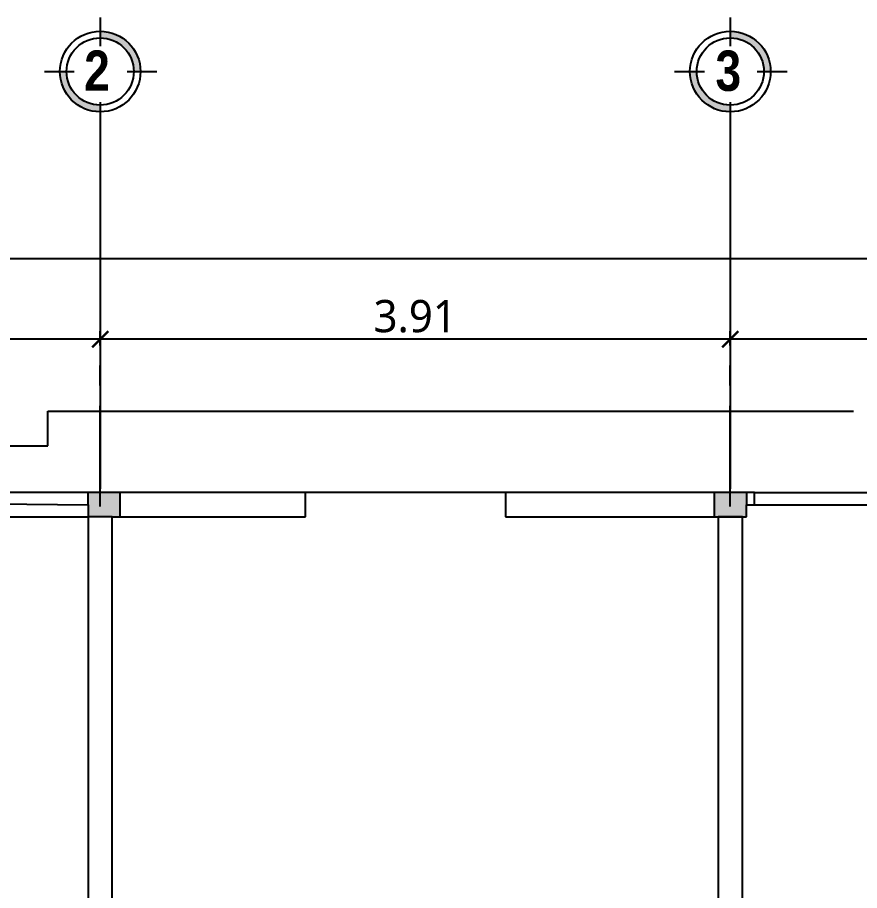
# Model space of a CAD drawing. Header units: metres. Extents: x 258817 to 259192, y 1878716 to 1878911.
# Drawn here: x 259011.48 to 259016.7, y 1878828.15 to 1878833.57 of the extents above; entities that cross this region are included whole.
import ezdxf

# ---------------------------------------------------------------- set-up
doc = ezdxf.new("R2010")
doc.units = ezdxf.units.M
doc.header["$MEASUREMENT"] = 0
for name, pattern in [('ACAD_ISO04W100', [30, 24, -3, 0, -3]), ('DASHED2', [0.375, 0.25, -0.125]), ('PHANTOM2', [1.25, 0.625, -0.125, 0.125, -0.125, 0.125, -0.125])]:
    doc.linetypes.add(name, pattern=pattern)
doc.layers.add('.3EJES', color=1, linetype='Continuous', lineweight=20)
for name, color, linetype in [('07-Ejes', 8, 'Continuous'), ('SectionCutEdges', 1, 'Continuous'), ('Vistas', 7, 'Continuous')]:
    doc.layers.add(name, color=color, linetype=linetype)
doc.styles.add('100 dani medio', font='trebuc.ttf', dxfattribs={"height": 2})
doc.styles.add('dani-100Textos', font='techb___.ttf', dxfattribs={"height": 0.25})
doc.dimstyles.new('A100', dxfattribs={"dimscale": 0, "dimtxt": 2.5, "dimasz": 1, "dimexe": 0.5, "dimexo": 0.625, "dimgap": 0.4, "dimtad": 1, "dimdsep": 46, "dimtxsty": '100 dani medio', "dimblk": 'ARCHTICK', "dimcen": 2.5, "dimclrd": 1, "dimclre": 1, "dimclrt": 3, "dimadec": 0, "dimazin": 0, "dimtfac": 1, "dimtmove": 1, "dimatfit": 3, "dimfxl": 1, "dimarcsym": 0})

# ---------------------------------------------------------------- blocks, each defined once
blk = doc.blocks.new('_ArchTick')
at = {"color": 0, "linetype": 'ByBlock', "const_width": 0.15}
blk.add_lwpolyline([(-0.5, -0.5), (0.5, 0.5)], dxfattribs=at)
blk = doc.blocks.new('*D161')
at = {"layer": 'Defpoints', "color": 0, "transparency": 16777216}
for p in [(259015.8996, 1878831.5721), (259015.8996, 1878830.4718), (259023.9496, 1878830.4718)]:
    blk.add_point(p, dxfattribs=at)
at = {"layer": 'Vistas', "color": 1, "linetype": 'PHANTOM2', "lineweight": -2, "transparency": 16777216}
for p, q in [((259015.8996, 1878830.5343), (259015.8996, 1878831.6221)), ((259023.9496, 1878830.5343), (259023.9496, 1878831.6221))]:
    blk.add_line(p, q, dxfattribs=at)
at = {"layer": 'Vistas', "color": 1, "lineweight": -2, "transparency": 16777216}
blk.add_line((259023.9496, 1878831.5721), (259015.8996, 1878831.5721), dxfattribs=at)
at = {"layer": 'Vistas', "color": 1, "lineweight": -2, "transparency": 16777216, "xscale": 0.1, "yscale": 0.1, "zscale": 0.1, "rotation": 180}
blk.add_blockref('_ArchTick', (259015.8996, 1878831.5721), dxfattribs=at)
at = {"layer": 'Vistas', "color": 1, "lineweight": -2, "transparency": 16777216, "xscale": 0.1, "yscale": 0.1, "zscale": 0.1}
blk.add_blockref('_ArchTick', (259023.9496, 1878831.5721), dxfattribs=at)
at = {"layer": 'Vistas', "color": 3, "transparency": 16777216, "insert": (259019.9246, 1878831.7138), "char_height": 0.2, "attachment_point": 5, "style": '100 dani medio'}
blk.add_mtext('8.05', dxfattribs=at)
blk = doc.blocks.new('*D162')
at = {"layer": 'Defpoints', "color": 0, "transparency": 16777216}
for p in [(259011.9896, 1878831.5721), (259011.9896, 1878830.4718), (259015.8996, 1878830.4718)]:
    blk.add_point(p, dxfattribs=at)
at = {"layer": 'Vistas', "color": 1, "linetype": 'PHANTOM2', "lineweight": -2, "transparency": 16777216}
for p, q in [((259011.9896, 1878830.5343), (259011.9896, 1878831.6221)), ((259015.8996, 1878830.5343), (259015.8996, 1878831.6221))]:
    blk.add_line(p, q, dxfattribs=at)
at = {"layer": 'Vistas', "color": 1, "lineweight": -2, "transparency": 16777216}
blk.add_line((259015.8996, 1878831.5721), (259011.9896, 1878831.5721), dxfattribs=at)
at = {"layer": 'Vistas', "color": 1, "lineweight": -2, "transparency": 16777216, "xscale": 0.1, "yscale": 0.1, "zscale": 0.1, "rotation": 180}
blk.add_blockref('_ArchTick', (259011.9896, 1878831.5721), dxfattribs=at)
at = {"layer": 'Vistas', "color": 1, "lineweight": -2, "transparency": 16777216, "xscale": 0.1, "yscale": 0.1, "zscale": 0.1}
blk.add_blockref('_ArchTick', (259015.8996, 1878831.5721), dxfattribs=at)
at = {"layer": 'Vistas', "color": 3, "transparency": 16777216, "insert": (259013.9446, 1878831.7141), "char_height": 0.2, "attachment_point": 5, "style": '100 dani medio'}
blk.add_mtext('3.91', dxfattribs=at)
blk = doc.blocks.new('*D163')
at = {"layer": 'Defpoints', "color": 0, "transparency": 16777216}
for p in [(259007.1196, 1878831.5721), (259007.1196, 1878830.4718), (259011.9896, 1878830.4718)]:
    blk.add_point(p, dxfattribs=at)
at = {"layer": 'Vistas', "color": 1, "linetype": 'PHANTOM2', "lineweight": -2, "transparency": 16777216}
for p, q in [((259007.1196, 1878830.5343), (259007.1196, 1878831.6221)), ((259011.9896, 1878830.5343), (259011.9896, 1878831.6221))]:
    blk.add_line(p, q, dxfattribs=at)
at = {"layer": 'Vistas', "color": 1, "lineweight": -2, "transparency": 16777216}
blk.add_line((259011.9896, 1878831.5721), (259007.1196, 1878831.5721), dxfattribs=at)
at = {"layer": 'Vistas', "color": 1, "lineweight": -2, "transparency": 16777216, "xscale": 0.1, "yscale": 0.1, "zscale": 0.1, "rotation": 180}
blk.add_blockref('_ArchTick', (259007.1196, 1878831.5721), dxfattribs=at)
at = {"layer": 'Vistas', "color": 1, "lineweight": -2, "transparency": 16777216, "xscale": 0.1, "yscale": 0.1, "zscale": 0.1}
blk.add_blockref('_ArchTick', (259011.9896, 1878831.5721), dxfattribs=at)
at = {"layer": 'Vistas', "color": 3, "transparency": 16777216, "insert": (259009.5546, 1878831.7138), "char_height": 0.2, "attachment_point": 5, "style": '100 dani medio'}
blk.add_mtext('4.87', dxfattribs=at)
blk = doc.blocks.new('*D164')
at = {"layer": 'Defpoints', "color": 0, "transparency": 16777216}
for p in [(259007.1196, 1878832.0706), (259007.1196, 1878831.3399), (259031.9696, 1878831.3399)]:
    blk.add_point(p, dxfattribs=at)
at = {"layer": 'Vistas', "color": 1, "linetype": 'PHANTOM2', "lineweight": -2, "transparency": 16777216}
for p, q in [((259007.1196, 1878831.4024), (259007.1196, 1878832.1206)), ((259031.9696, 1878831.4024), (259031.9696, 1878832.1206))]:
    blk.add_line(p, q, dxfattribs=at)
at = {"layer": 'Vistas', "color": 1, "lineweight": -2, "transparency": 16777216}
blk.add_line((259031.9696, 1878832.0706), (259007.1196, 1878832.0706), dxfattribs=at)
at = {"layer": 'Vistas', "color": 1, "lineweight": -2, "transparency": 16777216, "xscale": 0.1, "yscale": 0.1, "zscale": 0.1, "rotation": 180}
blk.add_blockref('_ArchTick', (259007.1196, 1878832.0706), dxfattribs=at)
at = {"layer": 'Vistas', "color": 1, "lineweight": -2, "transparency": 16777216, "xscale": 0.1, "yscale": 0.1, "zscale": 0.1}
blk.add_blockref('_ArchTick', (259031.9696, 1878832.0706), dxfattribs=at)
at = {"layer": 'Vistas', "color": 3, "transparency": 16777216, "insert": (259019.5446, 1878832.2123), "char_height": 0.2, "attachment_point": 5, "style": '100 dani medio'}
blk.add_mtext('24.85', dxfattribs=at)
blk = doc.blocks.new('eje numero')
at = {"layer": '07-Ejes'}
h = blk.add_hatch(color=1, dxfattribs=at)
h.dxf.hatch_style = 1
h.paths.add_polyline_path([(496.1157, 205.5492), (496.1157, 205.4992, -0.414214), (496.3657, 205.2492), (496.4157, 205.2492, 0.414214)])
h.paths.add_polyline_path([(495.8657, 205.2492), (495.8157, 205.2492, 0.414214), (496.1157, 204.9492), (496.1157, 204.9992, -0.414214)])
at = {"layer": '07-Ejes', "color": 1}
for points in [[(496.1157, 205.6513), (496.1157, 205.438)], [(495.7007, 205.2492), (495.9228, 205.2492)], [(496.3158, 205.2492), (496.5378, 205.2492)]]:
    blk.add_lwpolyline(points, dxfattribs=at)
for radius in [0.3, 0.25]:
    blk.add_circle((496.1157, 205.2492), radius, dxfattribs=at)
blk = doc.blocks.new('*U182')
at = {"color": 1, "linetype": 'ACAD_ISO04W100', "ltscale": 0.1}
blk.add_lwpolyline([(0, 0.7115), (0, -1.7112)], dxfattribs=at)
at = {"layer": '.3EJES', "xscale": 0.8340043413883207, "yscale": 0.8340043413883207, "zscale": 0.8340043413883207}
blk.add_blockref('eje numero', (-413.7626, -170.278), dxfattribs=at)
at = {"style": 'dani-100Textos'}
blk.add_attdef('1', (-0.0992, 0.781), '', height=0.25, dxfattribs=at)
blk = doc.blocks.new('*U168')
at = {"color": 1, "linetype": 'ACAD_ISO04W100', "ltscale": 0.1}
blk.add_lwpolyline([(0, 0.7115), (0, -1.7112)], dxfattribs=at)
at = {"layer": '.3EJES', "xscale": 0.8340043413883207, "yscale": 0.8340043413883207, "zscale": 0.8340043413883207}
blk.add_blockref('eje numero', (-413.7626, -170.278), dxfattribs=at)
at = {"style": 'dani-100Textos'}
blk.add_attdef('1', (-0.0918, 0.781), '', height=0.25, dxfattribs=at)

msp = doc.modelspace()

# ---------------------------------------------------------------- hatches: boundary and pattern name
at = {"layer": 'Vistas'}
h = msp.add_hatch(color=256, dxfattribs=at)
h.dxf.hatch_style = 1
h.paths.add_polyline_path([(259020.0496, 1878830.621), (259019.8496, 1878830.621), (259019.8496, 1878830.5448), (259019.8496, 1878830.471), (259020.0496, 1878830.471), (259020.0496, 1878830.5448)])
h.paths.add_polyline_path([(259024.0496, 1878830.621), (259023.8496, 1878830.621), (259023.8496, 1878830.5448), (259023.8496, 1878830.471), (259023.8746, 1878830.471), (259024.0246, 1878830.471), (259024.0496, 1878830.471), (259024.0496, 1878830.5448)])
h.paths.add_polyline_path([(259028.0996, 1878830.621), (259027.8996, 1878830.621), (259027.8996, 1878830.5448), (259027.8996, 1878830.471), (259028.0996, 1878830.471), (259028.0996, 1878830.5448)])
h.paths.add_polyline_path([(259032.0446, 1878830.621), (259031.8446, 1878830.621), (259031.8446, 1878830.5448), (259031.8446, 1878830.471), (259031.8946, 1878830.471), (259032.0446, 1878830.471)])
h.paths.add_polyline_path([(259032.0446, 1878827.711), (259031.8946, 1878827.711), (259031.8946, 1878827.511), (259032.0446, 1878827.511)])
h.paths.add_polyline_path([(259032.0446, 1878824.751), (259031.8946, 1878824.751), (259031.8446, 1878824.751), (259031.8446, 1878824.6772), (259031.8446, 1878824.601), (259032.0446, 1878824.601)])
h.paths.add_polyline_path([(259031.90456, 1878822.84672), (259031.91441, 1878822.87049), (259031.91777, 1878822.896), (259031.91441, 1878822.92151), (259031.90456, 1878822.94529), (259031.8889, 1878822.9657), (259031.86848, 1878822.98137), (259031.84471, 1878822.99121), (259031.8192, 1878822.99457), (259031.79369, 1878822.99121), (259031.76992, 1878822.98137), (259031.7495, 1878822.9657), (259031.73384, 1878822.94529), (259031.72399, 1878822.92151), (259031.72063, 1878822.896), (259031.72399, 1878822.87049), (259031.73384, 1878822.84672), (259031.7495, 1878822.8263), (259031.76992, 1878822.81064), (259031.79369, 1878822.80079), (259031.8192, 1878822.79743), (259031.84471, 1878822.80079), (259031.86848, 1878822.81064), (259031.8889, 1878822.8263)])
h.paths.add_polyline_path([(259028.72124, 1878822.896), (259028.71788, 1878822.92151), (259028.70803, 1878822.94529), (259028.69237, 1878822.9657), (259028.67195, 1878822.98137), (259028.64818, 1878822.99121), (259028.62267, 1878822.99457), (259028.59716, 1878822.99121), (259028.57338, 1878822.98137), (259028.55297, 1878822.9657), (259028.53731, 1878822.94529), (259028.52746, 1878822.92151), (259028.5241, 1878822.896), (259028.52746, 1878822.87049), (259028.53731, 1878822.84672), (259028.55297, 1878822.8263), (259028.57338, 1878822.81064), (259028.59716, 1878822.80079), (259028.62267, 1878822.79743), (259028.64818, 1878822.80079), (259028.67195, 1878822.81064), (259028.69237, 1878822.8263), (259028.70803, 1878822.84672), (259028.71788, 1878822.87049)])
h.paths.add_polyline_path([(259028.0996, 1878824.751), (259027.8996, 1878824.751), (259027.8996, 1878824.6772), (259027.8996, 1878824.601), (259028.0996, 1878824.601), (259028.0996, 1878824.6772)])
h.paths.add_polyline_path([(259025.38325, 1878822.84672), (259025.39309, 1878822.87049), (259025.39645, 1878822.896), (259025.39309, 1878822.92151), (259025.38325, 1878822.94529), (259025.36758, 1878822.9657), (259025.34717, 1878822.98137), (259025.3234, 1878822.99121), (259025.29788, 1878822.99457), (259025.27237, 1878822.99121), (259025.2486, 1878822.98137), (259025.22819, 1878822.9657), (259025.21252, 1878822.94529), (259025.20267, 1878822.92151), (259025.19932, 1878822.896), (259025.20267, 1878822.87049), (259025.21252, 1878822.84672), (259025.22819, 1878822.8263), (259025.2486, 1878822.81064), (259025.27237, 1878822.80079), (259025.29788, 1878822.79743), (259025.3234, 1878822.80079), (259025.34717, 1878822.81064), (259025.36758, 1878822.8263)])
h.paths.add_polyline_path([(259025.2496, 1878824.6772), (259025.2496, 1878824.751), (259025.0496, 1878824.751), (259025.0496, 1878824.661), (259025.0496, 1878824.601), (259025.2496, 1878824.601)])
h.paths.add_polyline_path([(259022.00145, 1878822.896), (259021.99809, 1878822.92151), (259021.98825, 1878822.94529), (259021.97258, 1878822.9657), (259021.95217, 1878822.98137), (259021.9284, 1878822.99121), (259021.90288, 1878822.99457), (259021.87737, 1878822.99121), (259021.8536, 1878822.98137), (259021.83319, 1878822.9657), (259021.81752, 1878822.94529), (259021.80767, 1878822.92151), (259021.80432, 1878822.896), (259021.80767, 1878822.87049), (259021.81752, 1878822.84672), (259021.83319, 1878822.8263), (259021.8536, 1878822.81064), (259021.87737, 1878822.80079), (259021.90288, 1878822.79743), (259021.9284, 1878822.80079), (259021.95217, 1878822.81064), (259021.97258, 1878822.8263), (259021.98825, 1878822.84672), (259021.99809, 1878822.87049)])
h.paths.add_polyline_path([(259024.0496, 1878824.661), (259024.0496, 1878824.751), (259024.0246, 1878824.751), (259023.8746, 1878824.751), (259023.8496, 1878824.751), (259023.8496, 1878824.6772), (259023.8496, 1878824.601), (259024.0496, 1878824.601)])
h.paths.add_polyline_path([(259024.0246, 1878827.711), (259023.8746, 1878827.711), (259023.8746, 1878827.511), (259024.0246, 1878827.511)])
h.paths.add_polyline_path([(259018.67309, 1878822.92151), (259018.66325, 1878822.94529), (259018.64758, 1878822.9657), (259018.62717, 1878822.98137), (259018.6034, 1878822.99121), (259018.57788, 1878822.99457), (259018.55237, 1878822.99121), (259018.5286, 1878822.98137), (259018.50819, 1878822.9657), (259018.49252, 1878822.94529), (259018.48267, 1878822.92151), (259018.47932, 1878822.896), (259018.48267, 1878822.87049), (259018.49252, 1878822.84672), (259018.50819, 1878822.8263), (259018.5286, 1878822.81064), (259018.55237, 1878822.80079), (259018.57788, 1878822.79743), (259018.6034, 1878822.80079), (259018.62717, 1878822.81064), (259018.64758, 1878822.8263), (259018.66325, 1878822.84672), (259018.67309, 1878822.87049), (259018.67645, 1878822.896)])
h.paths.add_polyline_path([(259020.0496, 1878824.6772), (259020.0496, 1878824.751), (259019.8496, 1878824.751), (259019.8496, 1878824.6772), (259019.8496, 1878824.601), (259020.0496, 1878824.601)])
h.paths.add_polyline_path([(259017.1996, 1878824.6772), (259017.1996, 1878824.751), (259016.9996, 1878824.751), (259016.9996, 1878824.661), (259016.9996, 1878824.601), (259017.1996, 1878824.601)])
h.paths.add_polyline_path([(259015.23838, 1878822.92151), (259015.22853, 1878822.94529), (259015.21287, 1878822.9657), (259015.19245, 1878822.98137), (259015.16868, 1878822.99121), (259015.14317, 1878822.99457), (259015.11766, 1878822.99121), (259015.09388, 1878822.98137), (259015.07347, 1878822.9657), (259015.05781, 1878822.94529), (259015.04796, 1878822.92151), (259015.0446, 1878822.896), (259015.04796, 1878822.87049), (259015.05781, 1878822.84672), (259015.07347, 1878822.8263), (259015.09388, 1878822.81064), (259015.11766, 1878822.80079), (259015.14317, 1878822.79743), (259015.16868, 1878822.80079), (259015.19245, 1878822.81064), (259015.21287, 1878822.8263), (259015.22853, 1878822.84672), (259015.23838, 1878822.87049), (259015.24174, 1878822.896)])
h.paths.add_polyline_path([(259012.23521, 1878822.87049), (259012.23857, 1878822.896), (259012.23521, 1878822.92151), (259012.22536, 1878822.94529), (259012.2097, 1878822.9657), (259012.18928, 1878822.98137), (259012.16551, 1878822.99121), (259012.14, 1878822.99457), (259012.11449, 1878822.99121), (259012.09072, 1878822.98137), (259012.0703, 1878822.9657), (259012.05464, 1878822.94529), (259012.04479, 1878822.92151), (259012.04143, 1878822.896), (259012.04479, 1878822.87049), (259012.05464, 1878822.84672), (259012.0703, 1878822.8263), (259012.09072, 1878822.81064), (259012.11449, 1878822.80079), (259012.14, 1878822.79743), (259012.16551, 1878822.80079), (259012.18928, 1878822.81064), (259012.2097, 1878822.8263), (259012.22536, 1878822.84672)])
h.paths.add_polyline_path([(259012.1146, 1878824.751), (259012.0646, 1878824.751), (259011.9146, 1878824.751), (259011.9146, 1878824.6264), (259011.9146, 1878824.601), (259012.1146, 1878824.601)])
h.paths.add_polyline_path([(259012.0646, 1878827.711), (259011.9146, 1878827.711), (259011.9146, 1878827.511), (259012.0646, 1878827.511)])
h.paths.add_polyline_path([(259015.9746, 1878827.711), (259015.8246, 1878827.711), (259015.8246, 1878827.511), (259015.9746, 1878827.511)])
h.paths.add_polyline_path([(259012.1146, 1878830.621), (259011.9146, 1878830.621), (259011.9146, 1878830.546), (259011.9146, 1878830.471), (259012.0646, 1878830.471), (259012.1146, 1878830.471)])
h.paths.add_polyline_path([(259015.9996, 1878830.5448), (259015.9996, 1878830.621), (259015.7996, 1878830.621), (259015.7996, 1878830.471), (259015.8246, 1878830.471), (259015.9746, 1878830.471), (259015.9996, 1878830.471)])

# ---------------------------------------------------------------- linework, layer by layer
at = {"layer": 'SectionCutEdges'}
for p, q in [((259011.9146, 1878830.621), (259008.95095, 1878830.621)), ((259012.1146, 1878830.621), (259011.9146, 1878830.621)), ((259011.9146, 1878830.546), (259011.9146, 1878830.621)), ((259012.1146, 1878830.471), (259012.1146, 1878830.621)), ((259016.0504, 1878830.621), (259012.1146, 1878830.621)), ((259013.2646, 1878830.471), (259013.2646, 1878830.621)), ((259014.5046, 1878830.621), (259014.5046, 1878830.471)), ((259015.9996, 1878830.621), (259015.7996, 1878830.621)), ((259015.7996, 1878830.621), (259015.7996, 1878830.471)), ((259015.9996, 1878830.621), (259015.9996, 1878830.5448)), ((259016.0504, 1878830.5448), (259016.0504, 1878830.621)), ((259008.95049, 1878830.57635), (259011.9146, 1878830.546)), ((259011.9146, 1878830.546), (259011.9146, 1878830.471)), ((259015.9996, 1878830.471), (259015.9996, 1878830.5448)), ((259015.9996, 1878830.5448), (259019.8496, 1878830.5448)), ((259011.9146, 1878830.471), (259011.9146, 1878824.751)), ((259012.0646, 1878830.471), (259011.9146, 1878830.471)), ((259012.0646, 1878824.751), (259012.0646, 1878830.471)), ((259012.0646, 1878830.471), (259012.1146, 1878830.471)), ((259012.1146, 1878830.471), (259013.2646, 1878830.471)), ((259014.5046, 1878830.471), (259015.9746, 1878830.471)), ((259015.7996, 1878830.471), (259015.8246, 1878830.471)), ((259015.8246, 1878830.471), (259015.8246, 1878824.751)), ((259015.9746, 1878830.471), (259015.8246, 1878830.471)), ((259015.9746, 1878824.751), (259015.9746, 1878830.471)), ((259015.9746, 1878830.471), (259015.9996, 1878830.471))]:
    msp.add_line(p, q, dxfattribs=at)
at = {"layer": 'Vistas'}
for p, q in [((259016.0504, 1878830.621), (259017.9242, 1878830.621)), ((259008.95049, 1878830.471), (259011.9146, 1878830.471))]:
    msp.add_line(p, q, dxfattribs=at)
at = {"layer": 'Vistas', "linetype": 'DASHED2', "ltscale": 20}
msp.add_lwpolyline([(259011.6646, 1878831.12505), (259032.3446, 1878831.12505), (259032.3446, 1878822.46531), (259011.6646, 1878822.46531), (259011.6646, 1878824.31095), (259006.7446, 1878824.31095), (259006.7446, 1878830.91106), (259011.6646, 1878830.91106)], close=True, dxfattribs=at)

# ---------------------------------------------------------------- block references
at = {"layer": 'Vistas'}
for name, p, values in [('*U182', (259011.9896, 1878832.33215), {'1': '2'}), ('*U168', (259015.8996, 1878832.33215), {'1': '3'})]:
    msp.add_blockref(name, p, dxfattribs=at).add_auto_attribs(values)

# ---------------------------------------------------------------- dimensions: what is measured, and where the dimension line sits
at = {"layer": 'Vistas', "color": 8}
for base, p1, p2, picture, middle in [((259007.1196, 1878832.07059), (259031.9696, 1878831.33989), (259007.1196, 1878831.33989), '*D164', (259019.5446, 1878832.21234)), ((259007.1196, 1878831.57205), (259011.9896, 1878830.47184), (259007.1196, 1878830.47184), '*D163', (259009.5546, 1878831.7138)), ((259011.9896, 1878831.57205), (259015.8996, 1878830.47184), (259011.9896, 1878830.47184), '*D162', (259013.9446, 1878831.71414)), ((259015.8996, 1878831.57205), (259023.9496, 1878830.47184), (259015.8996, 1878830.47184), '*D161', (259019.9246, 1878831.7138))]:
    dim = msp.add_linear_dim(base=base, p1=p1, p2=p2, angle=180, dimstyle='A100', dxfattribs=at)
    dim.commit()
    dim.dimension.update_dxf_attribs({"geometry": picture, "text_midpoint": middle})

doc.saveas('drawing.dxf')
